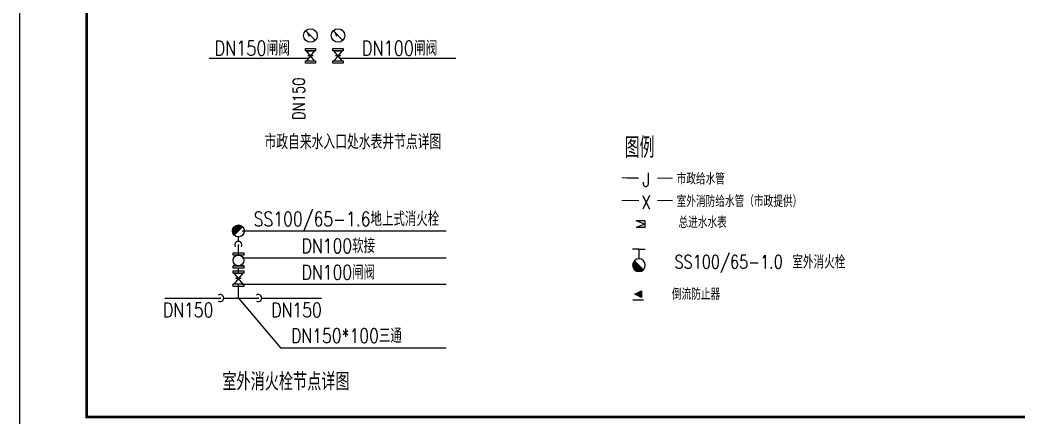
# Model space of a CAD drawing. Extents: x 422613 to 426483, y 3454133 to 3456790.
# Drawn here: x 424043.7 to 424231, y 3456098.4 to 3456172.9 of the extents above; entities that cross this region are included whole.
import ezdxf
from ezdxf.enums import TextEntityAlignment as Align

# ---------------------------------------------------------------- set-up
doc = ezdxf.new("R2010")
doc.units = 0
doc.header["$LTSCALE"] = 0.5
doc.header["$PDSIZE"] = 0.2
doc.linetypes.add('CONTINOUS', pattern=[0])
doc.layers.get('0').update_dxf_attribs({"linetype": 'CONTINUOUS'})
for name, color, linetype in [('0P-DIMENSION', 201, 'CONTINUOUS'), ('DN_G', 4, 'CONTINUOUS'), ('EQ-室外', 32, 'CONTINUOUS'), ('GL_DIM', 3, 'CONTINUOUS'), ('PIPE-给水', 3, 'CONTINUOUS'), ('PUB_TEXT', 7, 'CONTINUOUS'), ('TK', 7, 'CONTINUOUS'), ('TWT_TEXT', 7, 'CONTINUOUS'), ('WP_F', 1, 'CONTINUOUS'), ('WP_F_PJ', 7, 'CONTINUOUS'), ('WP_G', 1, 'CONTINUOUS'), ('WP_G_PJ', 7, 'CONTINUOUS'), ('给水', 3, 'CONTINUOUS')]:
    doc.layers.add(name, color=color, linetype=linetype)
doc.styles.add('_HZTXT', font='txt.shx', dxfattribs={"width": 0.8, "bigfont": 'hztxt.shx'})
doc.styles.add('_TCH_DIM', font='SIMPLEX', dxfattribs={"bigfont": 'GBCBIG'})
doc.styles.add('_TWT_DIM', font='SIMPLEX', dxfattribs={"width": 0.8, "height": 3.5, "bigfont": 'HZTXT'})
doc.styles.add('DIM_FONT', font='SIMPLEX', dxfattribs={"width": 0.7, "bigfont": 'GBCBIG'})
doc.styles.add('HZ', font='rs.shx', dxfattribs={"width": 0.8, "bigfont": 'hztxt.shx'})
doc.styles.get("Standard").update_dxf_attribs({"font": 'rs.shx', "bigfont": 'hztxt.shx'})

# ---------------------------------------------------------------- blocks, each defined once
blk = doc.blocks.new('$JIEG1')
at = {"color": 0, "linetype": 'Continuous'}
blk.add_arc((0, 0), 0.5, 59.6885, 300.3115, dxfattribs=at)
at = {"color": 0}
blk.add_point((0, 0), dxfattribs=at)
blk = doc.blocks.new('$FL')
for p, q in [((-0.5, -0.5), (-0.5, 0.5)), ((-0.5, 0.5), (0.5, 0.5)), ((0.5, 0.5), (0.5, -0.5)), ((0.5, -0.5), (-0.5, -0.5))]:
    blk.add_line(p, q)
blk = doc.blocks.new('$VA028_1')
for p, q in [((-0.492, -0.521), (-0.492, 0.479)), ((0.501, -0.521), (0.501, 0.479))]:
    blk.add_line(p, q)
blk.add_circle((0, 0), 0.5)
at = {"style": 'HZ', "width": 0.7, "flags": 1}
for tag, p in [('UNIT', (0, 0)), ('SPEC', (0, -0.002)), ('WHAT', (0, -0.003))]:
    blk.add_attdef(tag, p, '', height=0.001, dxfattribs=at)
blk = doc.blocks.new('$VA003_1')
blk.add_line((0, -0.258), (0, 0.258))
blk.add_lwpolyline([(-0.5, 0.4), (-0.5, -0.4), (0.5, 0.4), (0.5, -0.4)], close=True)
at = {"width": 0.7, "flags": 1}
for tag, p in [('UNIT', (0, 0)), ('SPEC', (0, -0.002)), ('WHAT', (0, -0.003))]:
    blk.add_attdef(tag, p, '', height=0.001, dxfattribs=at)
blk = doc.blocks.new('$QC001_2')
blk.add_line((-141, 59), (141, 341))
at = {"const_width": 200}
blk.add_lwpolyline([(71, 271, 0.668179), (-100, 200, 0.198912), (-71, 129, 1)], format="xyb", dxfattribs=at)
blk.add_circle((0, 200), 200)
at = {"style": 'HZ', "flags": 1}
for tag in ['UNIT', 'WHAT', 'SPEC']:
    blk.add_attdef(tag, (0, 0), '', height=0.0008, dxfattribs=at)
blk = doc.blocks.new('13124')
at = {"layer": 'DN_G', "elevation": 207178.02}
for points in [[(441606.53, 3384330.34), (441614.84, 3384330.34), (441650.9, 3384330.34)], [(441606.53, 3384324.5), (441614.84, 3384324.5), (441650.9, 3384324.5)], [(441606.53, 3384318.73), (441614.84, 3384318.73), (441650.9, 3384318.73)], [(441605.73, 3384315.73), (441614.84, 3384304.94), (441650.9, 3384304.94)]]:
    blk.add_lwpolyline(points, dxfattribs=at)
at = {"layer": 'WP_G'}
for p, q in [((441605.73, 3384328.05, 207178.02), (441605.73, 3384329.04, 207178.02)), ((441605.73, 3384325.09, 207178.02), (441605.73, 3384327.27, 207178.02)), ((441605.73, 3384321.13, 207178.02), (441605.73, 3384322.23, 207178.02)), ((441605.73, 3384315.73, 207178.02), (441605.73, 3384318.8, 207178.02)), ((441589.72, 3384315.73, 207178.02), (441601.76, 3384315.73, 207178.02)), ((441602.54, 3384315.73, 207178.02), (441605.73, 3384315.73, 207178.02)), ((441605.73, 3384315.73, 207178.02), (441610.02, 3384315.73, 207178.02)), ((441610.8, 3384315.73, 207178.02), (441623.77, 3384315.73, 207178.02))]:
    blk.add_line(p, q, dxfattribs=at)
at = {"layer": 'WP_F_PJ', "xscale": 0.006481481567844749, "yscale": 0.006481481567844749, "zscale": 0.006481481567844749}
blk.add_blockref('$QC001_2', (441605.73, 3384329.04, 207178.02), dxfattribs=at)
at = {"layer": 'WP_G', "color": 7}
for p, xscale, yscale, zscale, rotation in [((441605.73, 3384327.27, 207178.02), 1.555555555852233, 1.555555555852233, 1.555555555852233, 270), ((441601.76, 3384315.73, 207178.02), 1.555555555518642, 1.555555555518642, 1.555555555518642, 180), ((441610.02, 3384315.73, 207178.02), 1.555555555518642, 1.555555555518642, 1.555555555518642, 180)]:
    blk.add_blockref('$JIEG1', p, dxfattribs=dict(at, xscale=xscale, yscale=yscale, zscale=zscale, rotation=rotation))
at = {"layer": 'WP_G_PJ', "yscale": 2.333333333333345}
for name, p, xscale, zscale, rotation in [('$FL', (441605.73, 3384325.34, 207178.02), 0.5185185192108155, 0.5185185192108155, 90), ('$VA028_1', (441605.73, 3384323.92, 207178.02), 2.333333333333345, 2.333333333333345, 90), ('$FL', (441605.73, 3384322.49, 207178.02), 0.5185185192108155, 0.5185185192108155, 270), ('$FL', (441605.73, 3384321.39, 207178.02), 0.5185185192108155, 0.5185185192108155, 90), ('$VA003_1', (441605.73, 3384319.97, 207178.02), 2.333333333333345, 2.333333333333345, 90), ('$FL', (441605.73, 3384318.54, 207178.02), 0.5185185192108155, 0.5185185192108155, 270)]:
    blk.add_blockref(name, p, dxfattribs=dict(at, xscale=xscale, zscale=zscale, rotation=rotation))
at = {"layer": 'DN_G', "style": '_HZTXT', "width": 0.8}
for s, height, p in [('SS100/65-1.6地上式消火栓', 3.1111, (441629.2, 3384331.37, 207178.02)), ('DN100软接', 3.111, (441627.44, 3384325.53, 207178.02)), ('DN100闸阀', 3.111, (441627.44, 3384319.76, 207178.02)), ('DN150*100三通', 3.1111, (441629.2, 3384305.98, 207178.02))]:
    blk.add_text(s, height=height, dxfattribs=at).set_placement(p, align=Align.CENTER)
for p in [(441594.81, 3384313.14, 207178.02), (441618.36, 3384313.14, 207178.02)]:
    blk.add_text('DN150', height=3.111, dxfattribs=at).set_placement(p, align=Align.MIDDLE)
at = {"layer": 'TWT_TEXT', "linetype": 'Continuous', "style": '_TWT_DIM', "width": 0.8}
blk.add_text('室外消火栓节点详图', height=3.84, dxfattribs=at).set_placement((441602.24, 3384295.65, 207385.41))
blk = doc.blocks.new('$QC035_1')
blk.add_line((-93, -93), (93, 93))
blk.add_lwpolyline([(93, 93, 0, 50, 0), (-13, 22, 50, 50, 0)], format="xyseb")
blk.add_circle((0, 0), 150)
at = {"style": 'HZ', "flags": 1}
for tag in ['UNIT', 'WHAT', 'SPEC']:
    blk.add_attdef(tag, (0, 0), '', height=0.001, dxfattribs=at)
blk = doc.blocks.new('131445')
at = {"linetype": 'Continuous', "ltscale": 2000}
for p, q in [((441693.64, 3384340.15, 207178.02), (441697.44, 3384334.55)), ((441709.65, 3384340.15, 207178.02), (441705.85, 3384334.55))]:
    blk.add_line(p, q, dxfattribs=at)
at = {"layer": 'DN_G', "elevation": 207178.02}
for points in [[(441659.71, 3384340.15), (441693.64, 3384340.15)], [(441743.59, 3384340.15), (441709.65, 3384340.15)], [(441697.51, 3384330.5), (441671.63, 3384330.5)], [(441735.96, 3384330.5), (441705.85, 3384330.5)], [(441697.51, 3384313.17), (441671.63, 3384313.17)], [(441735.96, 3384313.17), (441705.79, 3384313.17)]]:
    blk.add_lwpolyline(points, dxfattribs=at)
at = {"layer": 'WP_F', "color": 7, "xscale": 1.777777778116862, "yscale": 1.777777778116862, "zscale": 1.777777778116862, "rotation": 270}
for p in [(441698.05, 3384339.15, 207178.02), (441705.24, 3384339.15, 207178.02)]:
    blk.add_blockref('$JIEG1', p, dxfattribs=at)
at = {"layer": 'WP_F_PJ', "yscale": 2.666666666666667}
for name, p, xscale, zscale, rotation in [('$FL', (441698.05, 3384331.38, 207178.02), 0.5925925933837891, 0.5925925933837891, 89.99999999999999), ('$VA003_1', (441698.05, 3384329.75, 207178.02), 2.666666666666667, 2.666666666666667, 89.99999999999999), ('$FL', (441705.24, 3384331.38, 207178.02), 0.5925925933837891, 0.5925925933837891, 89.99999999999999), ('$VA003_1', (441705.24, 3384329.75, 207178.02), 2.666666666666667, 2.666666666666667, 89.99999999999999), ('$FL', (441698.05, 3384328.12, 207178.02), 0.5925925933837891, 0.5925925933837891, 270), ('$FL', (441705.24, 3384328.12, 207178.02), 0.5925925933837891, 0.5925925933837891, 270), ('$FL', (441698.05, 3384315.48, 207178.02), 0.5925925933837891, 0.5925925933837891, 89.99999999999999), ('$VA003_1', (441698.05, 3384313.85, 207178.02), 2.666666666666667, 2.666666666666667, 89.99999999999999), ('$FL', (441705.24, 3384315.48, 207178.02), 0.5925925933837891, 0.5925925933837891, 89.99999999999999), ('$VA003_1', (441705.24, 3384313.85, 207178.02), 2.666666666666667, 2.666666666666667, 89.99999999999999), ('$FL', (441698.05, 3384312.22, 207178.02), 0.5925925933837891, 0.5925925933837891, 270), ('$FL', (441705.24, 3384312.22, 207178.02), 0.5925925933837891, 0.5925925933837891, 270)]:
    blk.add_blockref(name, p, dxfattribs=dict(at, xscale=xscale, zscale=zscale, rotation=rotation))
at = {"layer": 'WP_G_PJ', "xscale": 0.01185185038248698, "yscale": 0.01185185038248698, "zscale": 0.01185185038248698, "rotation": 89.99999999999999}
for p in [(441698.05, 3384319.14, 207178.02), (441705.24, 3384319.14, 207178.02)]:
    blk.add_blockref('$QC035_1', p, dxfattribs=at)
at = {"layer": 'DN_G', "style": '_HZTXT', "width": 0.8}
blk.add_text('DN150', height=3.111, rotation=90, dxfattribs=at).set_placement((441695, 3384302.67, 207178.02), align=Align.MIDDLE)
at = {"layer": 'TWT_TEXT', "linetype": 'Continuous', "style": '_TWT_DIM', "width": 0.8}
for s, p in [('DN150倒流防止器', (441677.77, 3384340.97, 207178.02)), ('DN100倒流防止器', (441726.32, 3384340.97, 207178.02)), ('DN150闸阀', (441682.87, 3384331.32, 207178.02)), ('DN100闸阀', (441721.31, 3384331.32, 207178.02)), ('DN150闸阀', (441682.87, 3384313.9, 207178.02)), ('DN100闸阀', (441721.31, 3384313.9, 207178.02))]:
    blk.add_text(s, height=3.84, dxfattribs=at).set_placement(p, align=Align.CENTER)
blk.add_text('市政自来水入口处水表井节点详图', height=3.84, dxfattribs=at).set_placement((441686.07, 3384289.49, 207385.41))
blk = doc.blocks.new('$TwtSys$00000317')
blk.add_hatch(color=256).paths.add_polyline_path([(-92, 92, 1), (92, -92)])
for p, q in [((0, 331), (-130, 331)), ((0, 331), (0, 131)), ((0, 331), (130, 331)), ((92, -92), (-92, 92))]:
    blk.add_line(p, q)
for start, end in [(135, 315), (315, 135)]:
    blk.add_arc((0, 0), 131, start, end)
blk = doc.blocks.new('GeYuanFrame_78423512', base_point=(20.09, 4.53))
at = {"layer": 'TK'}
blk.add_lwpolyline([(20.09, 4.53), (20.09, 598.53), (861.09, 598.53), (861.09, 4.53)], close=True, dxfattribs=at)
at = {"layer": 'TK', "const_width": 1}
blk.add_lwpolyline([(45.09, 588.53), (851.09, 588.53), (851.09, 14.53), (45.09, 14.53)], close=True, dxfattribs=at)

msp = doc.modelspace()

# ---------------------------------------------------------------- hatches: boundary and pattern name
h = msp.add_hatch(color=256)
h.dxf.hatch_style = 1
h.paths.add_polyline_path([(424159.09, 3456121.42), (424160.33, 3456120.8), (424160.33, 3456122.04)])

# ---------------------------------------------------------------- linework, layer by layer
at = {"layer": '0P-DIMENSION'}
for p, q in [((424160.93, 3456135.19, 0.1), (424159.31, 3456135.19, 0.1)), ((424160.93, 3456134.59, 0.1), (424159.31, 3456135.19, 0.1)), ((424160.93, 3456135.19, 0.1), (424160.93, 3456133.98, 0.1)), ((424160.93, 3456134.59, 0.1), (424159.31, 3456133.98, 0.1)), ((424160.93, 3456133.98, 0.1), (424159.31, 3456133.98, 0.1))]:
    msp.add_line(p, q, dxfattribs=at)
msp.add_solid([(424160.93, 3456134.59, 0.1), (424159.31, 3456133.98, 0.1), (424159.31, 3456135.19, 0.1), (424160.93, 3456134.59, 0.1)], dxfattribs=at)
at = {"layer": 'PIPE-给水', "const_width": 0.194, "elevation": 0.1}
for points in [[(424156.63, 3456143.26), (424159.87, 3456143.25)], [(424163.32, 3456143.25), (424166.19, 3456143.25)], [(424156.63, 3456139.03), (424159.87, 3456139.03)], [(424163.32, 3456139.02), (424166.19, 3456139.02)]]:
    msp.add_lwpolyline(points, dxfattribs=at)
at = {"layer": '给水'}
for p, q in [((424159.08, 3456121.41, 0.1), (424160.33, 3456122.04, 0.1)), ((424160.33, 3456122.04, 0.1), (424160.33, 3456120.8, 0.1)), ((424160.33, 3456120.8, 0.1), (424159.08, 3456121.43, 0.1))]:
    msp.add_line(p, q, dxfattribs=at)
at = {"layer": '给水', "linetype": 'CONTINOUS'}
msp.add_line((424158.7, 3456120.4, 0.1), (424160.72, 3456120.4, 0.1), dxfattribs=at)

# ---------------------------------------------------------------- block references
at = {"linetype": 'Continuous', "xscale": 0.5, "yscale": 0.5, "zscale": 0.5}
msp.add_blockref('GeYuanFrame_78423512', (424043.66, 3456093.38), dxfattribs=at)
for name, p, xscale, yscale, zscale in [('131445', (106075.59, 1019460.23, -149168.08), 0.72, 0.72, 0.72), ('13124', (42537.31, 532071.91, -179001.71), 0.8640000000000001, 0.8640000000000001, 0.8640000000000001)]:
    msp.add_blockref(name, p, dxfattribs=dict(xscale=xscale, yscale=yscale, zscale=zscale))
at = {"layer": 'EQ-室外', "linetype": 'Continuous', "xscale": 0.009159229273796081, "yscale": 0.009159229273796081, "zscale": 0.009159229273796081}
msp.add_blockref('$TwtSys$00000317', (424159.84, 3456126.88, 0.1), dxfattribs=at)

# ---------------------------------------------------------------- texts
at = {"layer": 'GL_DIM', "style": 'DIM_FONT', "width": 0.8}
for s, p in [('J', (424161.22, 3456142.92, 0.1)), ('X', (424161.22, 3456138.69, 0.1))]:
    msp.add_text(s, height=2.6, rotation=359.9478, dxfattribs=at).set_placement(p, align=Align.MIDDLE)
at = {"layer": 'PUB_TEXT', "style": '_HZTXT', "width": 0.8}
msp.add_text('SS100/65-1.0 室外消火栓', height=2.4923, rotation=359.9478, dxfattribs=at).set_placement((424166.51, 3456126.26, 0.1))
at = {"layer": 'TWT_TEXT', "style": '_TCH_DIM'}
msp.add_text('图例', height=3.871, dxfattribs=at).set_placement((424157.19, 3456147.04))
at = {"layer": 'TWT_TEXT', "style": '_HZTXT', "width": 0.8}
for s, p in [('市政给水管', (424166.91, 3456142.03, 0.1)), ('室外消防给水管（市政提供）', (424166.91, 3456137.8, 0.1)), (' 总进水水表 ', (424165.72, 3456133.84, 0.1)), ('倒流防止器', (424166.03, 3456120.37, 0.1))]:
    msp.add_text(s, height=2.16, dxfattribs=at).set_placement(p)

doc.saveas('drawing.dxf')
